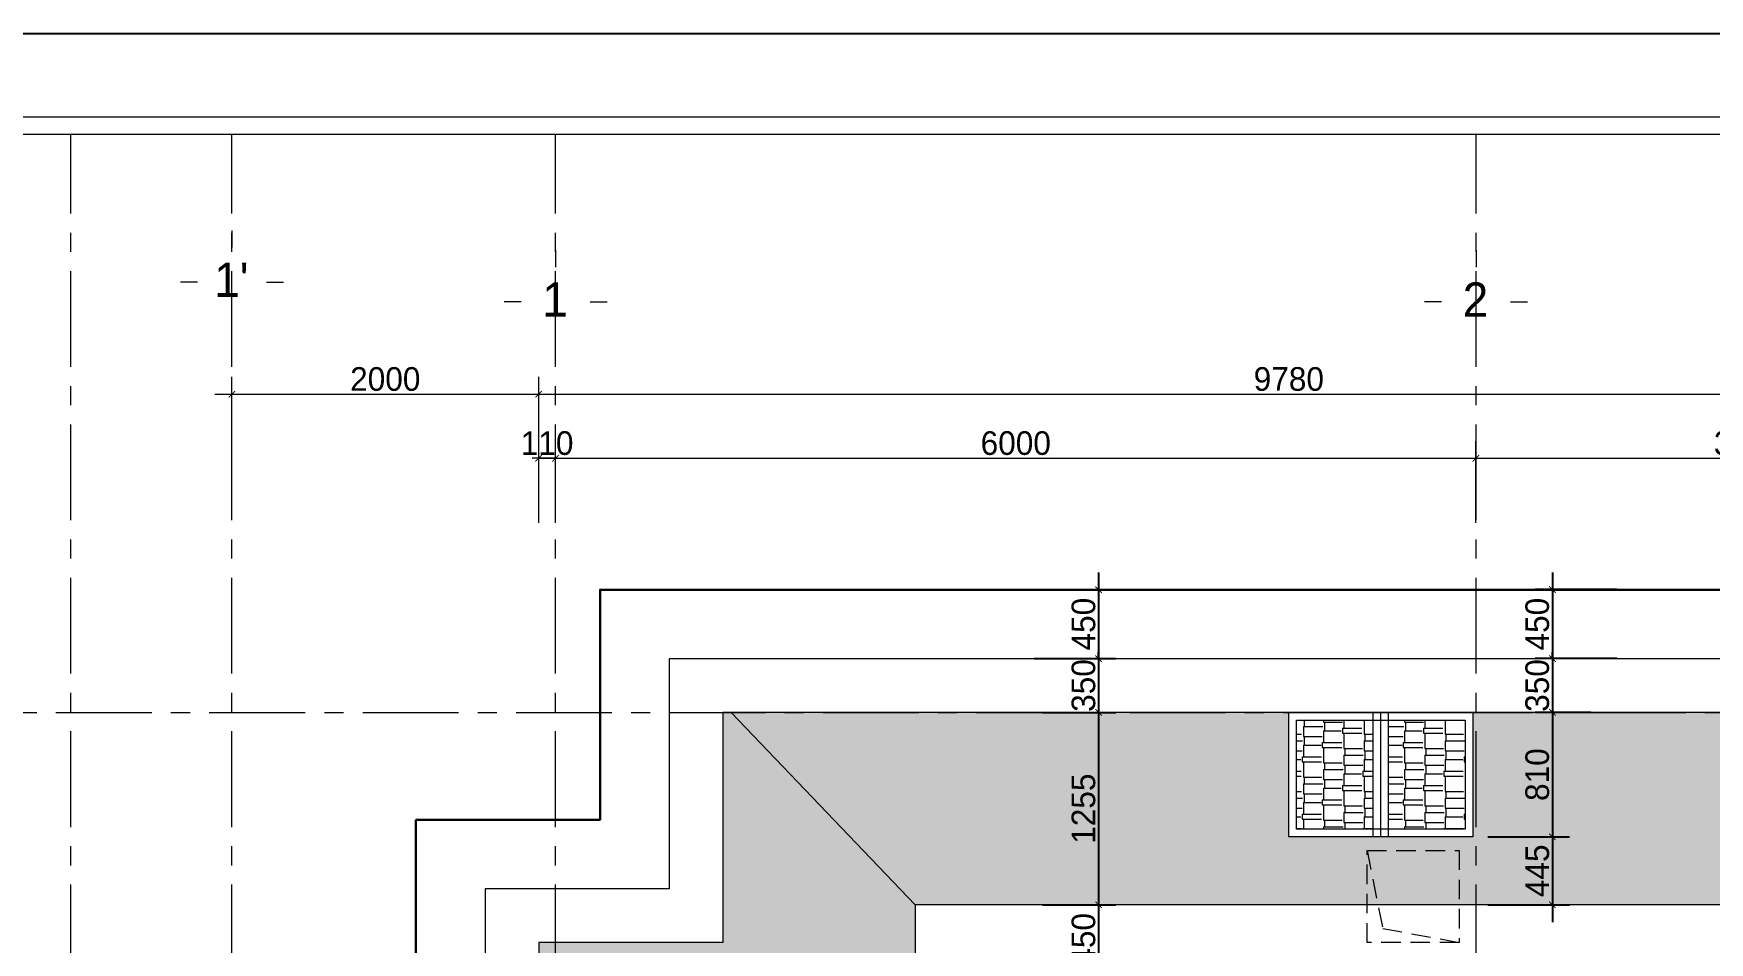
# Model space of a CAD drawing. Header units: millimetres. Extents: x 1832547 to 2001569, y -558009 to -417808.
# Drawn here: x 1951051 to 1961976, y -490860 to -484934 of the extents above; entities that cross this region are included whole.
import ezdxf
from ezdxf.enums import TextEntityAlignment as Align

# ---------------------------------------------------------------- set-up
doc = ezdxf.new("R2010")
doc.units = ezdxf.units.MM
doc.header["$MEASUREMENT"] = 0
doc.linetypes.add('CENTER', pattern=[2, 1.25, -0.25, 0.25, -0.25])
doc.linetypes.add('HIDDEN', pattern=[9.525, 6.35, -3.175])
doc.layers.get('0').update_dxf_attribs({"linetype": 'CONTINUOUS'})
doc.layers.get('DEFPOINTS').update_dxf_attribs({"linetype": 'CONTINUOUS'})
for name, color, linetype, lineweight in [('AUDIT_I_160126172308-0', 7, 'CONTINUOUS', 5), ('CA. TUONG', 30, 'CONTINUOUS', 30), ('CA.dim 08', 8, 'CONTINUOUS', 13), ('CA.khuat 75', 75, 'HIDDEN', 9), ('CA.thay 145', 145, 'CONTINUOUS', 18), ('CA.tim 67', 67, 'CENTER', 9), ('CA.vat lieu 08', 8, 'CONTINUOUS', 5), ('CA.vat lieu 179', 179, 'CONTINUOUS', 5)]:
    doc.layers.add(name, color=color, linetype=linetype, lineweight=lineweight)
doc.styles.add('CA.JSC1', font='Vhavan.ttf', dxfattribs={"width": 0.8})
doc.styles.get("Standard").update_dxf_attribs({"font": 'roman.shx'})
doc.dimstyles.new('CA 70', dxfattribs={"dimscale": 0.7, "dimtxt": 220, "dimasz": 60, "dimexe": 160, "dimexo": 0, "dimgap": 30, "dimtad": 1, "dimdec": 0, "dimrnd": 5, "dimzin": 0, "dimdsep": 46, "dimtxsty": 'Standard', "dimblk": 'ARCHTICK', "dimcen": 0.09, "dimdle": 160, "dimclrd": 256, "dimclre": 256, "dimclrt": 255, "dimadec": 0, "dimazin": 0, "dimtfac": 1, "dimtdec": 0, "dimtix": 1, "dimtmove": 2, "dimatfit": 3, "dimldrblk": 'DOT', "dimfxl": 600, "dimfxlon": 1, "dimtolj": 1, "dimtzin": 0, "dimarcsym": 0})
pattern_1 = [(0, (1387.75, 318.98), (280.5, 132), [66, -55, 77, -33, 99, -44]), (0, (1453.75, 324.48), (280.5, 132), [55, -209, 44, -66]), (0, (1585.75, 310.73), (280.5, 132), [33, -341]), (90, (1387.75, 318.98), (-93.5, 132), [126.5, -401.5]), (90, (1453.75, 318.98), (-93.5, 132), [123.75, -404.25]), (90, (1508.75, 318.98), (-93.5, 132), [115.5, -412.5]), (90, (1585.75, 310.73), (-93.5, 132), [126.5, -401.5]), (90, (1618.75, 310.73), (-93.5, 132), [126.5, -401.5]), (90, (1717.75, 318.98), (-93.5, 132), [121, -407])]

# ---------------------------------------------------------------- blocks, each defined once
blk = doc.blocks.new('A$C2d76a15f')
at = {"color": 4, "linetype": 'Continuous', "lineweight": 18}
blk.add_line((27498.5, 19312.8), (1212.4, 19312.8), dxfattribs=at)
blk.add_line((27405.3, 19219.6), (1305.6, 19219.6))
at = {"layer": 'DEFPOINTS', "ltscale": 600}
blk.add_line((0, 19765.3), (27951, 19765.3), dxfattribs=at)
blk = doc.blocks.new('_ArchTick')
at = {"color": 1, "linetype": 'ByBlock', "const_width": 0.15}
blk.add_lwpolyline([(-0.5, -0.5), (0.5, 0.5)], dxfattribs=at)
blk = doc.blocks.new('*D728')
at = {"layer": 'CA.dim 08', "lineweight": -2, "transparency": 16777216}
for p, q in [((1954454, -463883), (1954454, -463351)), ((1960454, -463883), (1960454, -463351)), ((1954342, -463463), (1960566, -463463))]:
    blk.add_line(p, q, dxfattribs=at)
at = {"layer": 'DEFPOINTS', "color": 0, "transparency": 16777216}
for p in [(1960454, -463463), (1954454, -464096), (1960454, -464096)]:
    blk.add_point(p, dxfattribs=at)
at = {"layer": 'CA.dim 08', "lineweight": -2, "transparency": 16777216, "xscale": 42, "yscale": 42, "zscale": 42, "rotation": 180}
blk.add_blockref('_ArchTick', (1954454, -463463), dxfattribs=at)
at = {"layer": 'CA.dim 08', "lineweight": -2, "transparency": 16777216, "xscale": 42, "yscale": 42, "zscale": 42}
blk.add_blockref('_ArchTick', (1960454, -463463), dxfattribs=at)
at = {"layer": 'CA.dim 08', "color": 255, "transparency": 16777216, "insert": (1957454, -463365), "char_height": 154, "attachment_point": 5}
blk.add_mtext('\\A1;6000', dxfattribs=at)
blk = doc.blocks.new('_DOT')
at = {"color": 1, "linetype": 'ByBlock'}
blk.add_line((-0.5, 0), (-1, 0), dxfattribs=at)
at = {"color": 1, "linetype": 'ByBlock', "const_width": 0.5}
blk.add_lwpolyline([(-0.25, 0, 1), (0.25, 0, 1)], format="xyb", close=True, dxfattribs=at)
blk = doc.blocks.new('*D729')
at = {"layer": 'CA.dim 08', "lineweight": -2, "transparency": 16777216}
for p, q in [((1960454, -463883), (1960454, -463351)), ((1964014, -463883), (1964014, -463351)), ((1960342, -463463), (1964126, -463463))]:
    blk.add_line(p, q, dxfattribs=at)
at = {"layer": 'DEFPOINTS', "color": 0, "transparency": 16777216}
for p in [(1964014, -463463), (1960454, -464096), (1964014, -464096)]:
    blk.add_point(p, dxfattribs=at)
at = {"layer": 'CA.dim 08', "lineweight": -2, "transparency": 16777216, "xscale": 42, "yscale": 42, "zscale": 42, "rotation": 180}
blk.add_blockref('_ArchTick', (1960454, -463463), dxfattribs=at)
at = {"layer": 'CA.dim 08', "lineweight": -2, "transparency": 16777216, "xscale": 42, "yscale": 42, "zscale": 42}
blk.add_blockref('_ArchTick', (1964014, -463463), dxfattribs=at)
at = {"layer": 'CA.dim 08', "color": 255, "transparency": 16777216, "insert": (1962234, -463365), "char_height": 154, "attachment_point": 5}
blk.add_mtext('\\A1;3560', dxfattribs=at)
blk = doc.blocks.new('*D731')
at = {"layer": 'CA.dim 08', "lineweight": -2, "transparency": 16777216}
for p, q in [((1954344, -463465), (1954344, -462933)), ((1964124, -463465), (1964124, -462933)), ((1954232, -463045), (1964236, -463045))]:
    blk.add_line(p, q, dxfattribs=at)
at = {"layer": 'DEFPOINTS', "color": 0, "transparency": 16777216}
for p in [(1964124, -463045), (1954344, -464096), (1964124, -464096)]:
    blk.add_point(p, dxfattribs=at)
at = {"layer": 'CA.dim 08', "lineweight": -2, "transparency": 16777216, "xscale": 42, "yscale": 42, "zscale": 42, "rotation": 180}
blk.add_blockref('_ArchTick', (1954344, -463045), dxfattribs=at)
at = {"layer": 'CA.dim 08', "lineweight": -2, "transparency": 16777216, "xscale": 42, "yscale": 42, "zscale": 42}
blk.add_blockref('_ArchTick', (1964124, -463045), dxfattribs=at)
at = {"layer": 'CA.dim 08', "color": 255, "transparency": 16777216, "insert": (1959234, -462947), "char_height": 154, "attachment_point": 5}
blk.add_mtext('\\A1;9780', dxfattribs=at)
blk = doc.blocks.new('*D732')
at = {"layer": 'CA.dim 08', "lineweight": -2, "transparency": 16777216}
for p, q in [((1954344, -463883), (1954344, -463351)), ((1954454, -463883), (1954454, -463351)), ((1954344, -463463), (1954302, -463463)), ((1954454, -463463), (1954344, -463463)), ((1954454, -463463), (1954496, -463463))]:
    blk.add_line(p, q, dxfattribs=at)
at = {"layer": 'DEFPOINTS', "color": 0, "transparency": 16777216}
for p in [(1954344, -463463), (1954344, -464096), (1954454, -464096)]:
    blk.add_point(p, dxfattribs=at)
at = {"layer": 'CA.dim 08', "lineweight": -2, "transparency": 16777216, "xscale": 42, "yscale": 42, "zscale": 42}
blk.add_blockref('_ArchTick', (1954344, -463463), dxfattribs=at)
at = {"layer": 'CA.dim 08', "lineweight": -2, "transparency": 16777216, "xscale": 42, "yscale": 42, "zscale": 42, "rotation": 180}
blk.add_blockref('_ArchTick', (1954454, -463463), dxfattribs=at)
at = {"layer": 'CA.dim 08', "color": 255, "transparency": 16777216, "insert": (1954399, -463365), "char_height": 154, "attachment_point": 5}
blk.add_mtext('\\A1;110', dxfattribs=at)
blk = doc.blocks.new('FDBNDFJKBNFJKDNBFD')
at = {"layer": 'CA.vat lieu 08'}
for p, q in [((664804, -453296), (664804, -453401)), ((664594, -453612), (664490, -453612)), ((665015, -453612), (665119, -453612)), ((664804, -453926), (664804, -453821))]:
    blk.add_line(p, q, dxfattribs=at)
blk = doc.blocks.new('*D733')
at = {"layer": 'CA.dim 08', "lineweight": -2, "transparency": 16777216}
for p, q in [((1952344, -463465), (1952344, -462933)), ((1954344, -463465), (1954344, -462933)), ((1952232, -463045), (1954456, -463045))]:
    blk.add_line(p, q, dxfattribs=at)
at = {"layer": 'DEFPOINTS', "color": 0, "transparency": 16777216}
for p in [(1954344, -463045), (1952344, -463485), (1954344, -463674)]:
    blk.add_point(p, dxfattribs=at)
at = {"layer": 'CA.dim 08', "lineweight": -2, "transparency": 16777216, "xscale": 42, "yscale": 42, "zscale": 42, "rotation": 180}
blk.add_blockref('_ArchTick', (1952344, -463045), dxfattribs=at)
at = {"layer": 'CA.dim 08', "lineweight": -2, "transparency": 16777216, "xscale": 42, "yscale": 42, "zscale": 42}
blk.add_blockref('_ArchTick', (1954344, -463045), dxfattribs=at)
at = {"layer": 'CA.dim 08', "color": 255, "transparency": 16777216, "insert": (1953344, -462947), "char_height": 154, "attachment_point": 5}
blk.add_mtext('\\A1;2000', dxfattribs=at)
blk = doc.blocks.new('*D377')
at = {"layer": 'CA.dim 08', "lineweight": -2, "transparency": 16777216}
for p, q in [((1957994, -488448), (1957994, -489122)), ((1957574, -488560), (1958106, -488560)), ((1957574, -489010), (1958106, -489010))]:
    blk.add_line(p, q, dxfattribs=at)
at = {"layer": 'DEFPOINTS', "color": 0, "transparency": 16777216}
for p in [(1957301, -488560), (1957301, -489010), (1957994, -489010)]:
    blk.add_point(p, dxfattribs=at)
at = {"layer": 'CA.dim 08', "lineweight": -2, "transparency": 16777216, "xscale": 42, "yscale": 42, "zscale": 42}
for p, rotation in [((1957994, -488560), 90), ((1957994, -489010), 270)]:
    blk.add_blockref('_ArchTick', p, dxfattribs=dict(at, rotation=rotation))
at = {"layer": 'CA.dim 08', "color": 255, "transparency": 16777216, "insert": (1957896, -488785), "char_height": 154, "attachment_point": 5, "rotation": 90}
blk.add_mtext('\\A1;450', dxfattribs=at)
blk = doc.blocks.new('*D378')
at = {"layer": 'CA.dim 08', "lineweight": -2, "transparency": 16777216}
for p, q in [((1957994, -489010), (1957994, -488968)), ((1957574, -489010), (1958106, -489010)), ((1957994, -489010), (1957994, -489360)), ((1957743, -489360), (1958106, -489360)), ((1957994, -489360), (1957994, -489402))]:
    blk.add_line(p, q, dxfattribs=at)
at = {"layer": 'DEFPOINTS', "color": 0, "transparency": 16777216}
for p in [(1957301, -489010), (1957743, -489360), (1957994, -489360)]:
    blk.add_point(p, dxfattribs=at)
at = {"layer": 'CA.dim 08', "lineweight": -2, "transparency": 16777216, "xscale": 42, "yscale": 42, "zscale": 42}
for p, rotation in [((1957994, -489010), 270), ((1957994, -489360), 90)]:
    blk.add_blockref('_ArchTick', p, dxfattribs=dict(at, rotation=rotation))
at = {"layer": 'CA.dim 08', "color": 255, "transparency": 16777216, "insert": (1957896, -489185), "char_height": 154, "attachment_point": 5, "rotation": 90}
blk.add_mtext('\\A1;350', dxfattribs=at)
blk = doc.blocks.new('*D391')
at = {"layer": 'CA.dim 08', "lineweight": -2, "transparency": 16777216}
for p, q in [((1950320, -488448), (1950320, -489472)), ((1950740, -488560), (1950208, -488560)), ((1950740, -489360), (1950208, -489360))]:
    blk.add_line(p, q, dxfattribs=at)
at = {"layer": 'DEFPOINTS', "color": 0, "transparency": 16777216}
for p in [(1954890, -488560), (1950320, -489360), (1954890, -489360)]:
    blk.add_point(p, dxfattribs=at)
at = {"layer": 'CA.dim 08', "lineweight": -2, "transparency": 16777216, "xscale": 42, "yscale": 42, "zscale": 42}
for p, rotation in [((1950320, -488560), 90), ((1950320, -489360), 270)]:
    blk.add_blockref('_ArchTick', p, dxfattribs=dict(at, rotation=rotation))
at = {"layer": 'CA.dim 08', "color": 255, "transparency": 16777216, "insert": (1950222, -488960), "char_height": 154, "attachment_point": 5, "rotation": 90}
blk.add_mtext('\\A1;800', dxfattribs=at)
blk = doc.blocks.new('*D392')
at = {"layer": 'CA.dim 08', "lineweight": -2, "transparency": 16777216}
for p, q in [((1950320, -489248), (1950320, -490972)), ((1950740, -489360), (1950208, -489360)), ((1950740, -490860), (1950208, -490860))]:
    blk.add_line(p, q, dxfattribs=at)
at = {"layer": 'DEFPOINTS', "color": 0, "transparency": 16777216}
for p in [(1954890, -489360), (1950320, -490860), (1954474, -490860)]:
    blk.add_point(p, dxfattribs=at)
at = {"layer": 'CA.dim 08', "lineweight": -2, "transparency": 16777216, "xscale": 42, "yscale": 42, "zscale": 42}
for p, rotation in [((1950320, -489360), 90), ((1950320, -490860), 270)]:
    blk.add_blockref('_ArchTick', p, dxfattribs=dict(at, rotation=rotation))
at = {"layer": 'CA.dim 08', "color": 255, "transparency": 16777216, "insert": (1950222, -490110), "char_height": 154, "attachment_point": 5, "rotation": 90}
blk.add_mtext('\\A1;1500', dxfattribs=at)
blk = doc.blocks.new('*D394')
at = {"layer": 'CA.dim 08', "lineweight": -2, "transparency": 16777216}
for p, q in [((1960952, -488448), (1960952, -489122)), ((1961372, -488560), (1960840, -488560)), ((1961372, -489010), (1960840, -489010))]:
    blk.add_line(p, q, dxfattribs=at)
at = {"layer": 'DEFPOINTS', "color": 0, "transparency": 16777216}
for p in [(1961645, -488560), (1960952, -489010), (1961645, -489010)]:
    blk.add_point(p, dxfattribs=at)
at = {"layer": 'CA.dim 08', "lineweight": -2, "transparency": 16777216, "xscale": 42, "yscale": 42, "zscale": 42}
for p, rotation in [((1960952, -488560), 90), ((1960952, -489010), 270)]:
    blk.add_blockref('_ArchTick', p, dxfattribs=dict(at, rotation=rotation))
at = {"layer": 'CA.dim 08', "color": 255, "transparency": 16777216, "insert": (1960854, -488785), "char_height": 154, "attachment_point": 5, "rotation": 90}
blk.add_mtext('\\A1;450', dxfattribs=at)
blk = doc.blocks.new('*D395')
at = {"layer": 'CA.dim 08', "lineweight": -2, "transparency": 16777216}
for p, q in [((1960952, -489010), (1960952, -488968)), ((1961372, -489010), (1960840, -489010)), ((1960952, -489010), (1960952, -489360)), ((1961203, -489360), (1960840, -489360)), ((1960952, -489360), (1960952, -489402))]:
    blk.add_line(p, q, dxfattribs=at)
at = {"layer": 'DEFPOINTS', "color": 0, "transparency": 16777216}
for p in [(1961645, -489010), (1960952, -489360), (1961203, -489360)]:
    blk.add_point(p, dxfattribs=at)
at = {"layer": 'CA.dim 08', "lineweight": -2, "transparency": 16777216, "xscale": 42, "yscale": 42, "zscale": 42}
for p, rotation in [((1960952, -489010), 270), ((1960952, -489360), 90)]:
    blk.add_blockref('_ArchTick', p, dxfattribs=dict(at, rotation=rotation))
at = {"layer": 'CA.dim 08', "color": 255, "transparency": 16777216, "insert": (1960854, -489185), "char_height": 154, "attachment_point": 5, "rotation": 90}
blk.add_mtext('\\A1;350', dxfattribs=at)
blk = doc.blocks.new('*D396')
at = {"layer": 'CA.dim 08', "lineweight": -2, "transparency": 16777216}
for p, q in [((1960952, -489248), (1960952, -490283)), ((1961203, -489360), (1960840, -489360)), ((1960532, -490171), (1961064, -490171))]:
    blk.add_line(p, q, dxfattribs=at)
at = {"layer": 'DEFPOINTS', "color": 0, "transparency": 16777216}
for p in [(1961203, -489360), (1960435, -490171), (1960952, -490171)]:
    blk.add_point(p, dxfattribs=at)
at = {"layer": 'CA.dim 08', "lineweight": -2, "transparency": 16777216, "xscale": 42, "yscale": 42, "zscale": 42}
for p, rotation in [((1960952, -489360), 90), ((1960952, -490171), 270)]:
    blk.add_blockref('_ArchTick', p, dxfattribs=dict(at, rotation=rotation))
at = {"layer": 'CA.dim 08', "color": 255, "transparency": 16777216, "insert": (1960854, -489766), "char_height": 154, "attachment_point": 5, "rotation": 90}
blk.add_mtext('\\A1;810', dxfattribs=at)
blk = doc.blocks.new('*D393')
at = {"layer": 'CA.dim 08', "lineweight": -2, "transparency": 16777216}
for p, q in [((1960952, -490059), (1960952, -490727)), ((1960532, -490171), (1961064, -490171)), ((1960532, -490615), (1961064, -490615))]:
    blk.add_line(p, q, dxfattribs=at)
at = {"layer": 'DEFPOINTS', "color": 0, "transparency": 16777216}
for p in [(1960435, -490171), (1960435, -490615), (1960952, -490615)]:
    blk.add_point(p, dxfattribs=at)
at = {"layer": 'CA.dim 08', "lineweight": -2, "transparency": 16777216, "xscale": 42, "yscale": 42, "zscale": 42}
for p, rotation in [((1960952, -490171), 90), ((1960952, -490615), 270)]:
    blk.add_blockref('_ArchTick', p, dxfattribs=dict(at, rotation=rotation))
at = {"layer": 'CA.dim 08', "color": 255, "transparency": 16777216, "insert": (1960854, -490393), "char_height": 154, "attachment_point": 5, "rotation": 90}
blk.add_mtext('\\A1;445', dxfattribs=at)
blk = doc.blocks.new('*D397')
at = {"layer": 'CA.dim 08', "lineweight": -2, "transparency": 16777216}
for p, q in [((1957994, -489248), (1957994, -490727)), ((1957628, -489360), (1958106, -489360)), ((1957628, -490615), (1958106, -490615))]:
    blk.add_line(p, q, dxfattribs=at)
at = {"layer": 'DEFPOINTS', "color": 0, "transparency": 16777216}
for p in [(1957628, -489360), (1957628, -490615), (1957994, -490615)]:
    blk.add_point(p, dxfattribs=at)
at = {"layer": 'CA.dim 08', "lineweight": -2, "transparency": 16777216, "xscale": 42, "yscale": 42, "zscale": 42}
for p, rotation in [((1957994, -489360), 90), ((1957994, -490615), 270)]:
    blk.add_blockref('_ArchTick', p, dxfattribs=dict(at, rotation=rotation))
at = {"layer": 'CA.dim 08', "color": 255, "transparency": 16777216, "insert": (1957896, -489988), "char_height": 154, "attachment_point": 5, "rotation": 90}
blk.add_mtext('\\A1;1255', dxfattribs=at)
blk = doc.blocks.new('*D398')
at = {"layer": 'CA.dim 08', "lineweight": -2, "transparency": 16777216}
for p, q in [((1957994, -490503), (1957994, -491177)), ((1957628, -490615), (1958106, -490615)), ((1957593, -491065), (1958106, -491065))]:
    blk.add_line(p, q, dxfattribs=at)
at = {"layer": 'DEFPOINTS', "color": 0, "transparency": 16777216}
for p in [(1957628, -490615), (1957593, -491065), (1957994, -491065)]:
    blk.add_point(p, dxfattribs=at)
at = {"layer": 'CA.dim 08', "lineweight": -2, "transparency": 16777216, "xscale": 42, "yscale": 42, "zscale": 42}
for p, rotation in [((1957994, -490615), 90), ((1957994, -491065), 270)]:
    blk.add_blockref('_ArchTick', p, dxfattribs=dict(at, rotation=rotation))
at = {"layer": 'CA.dim 08', "color": 255, "transparency": 16777216, "insert": (1957896, -490840), "char_height": 154, "attachment_point": 5, "rotation": 90}
blk.add_mtext('\\A1;450', dxfattribs=at)
blk = doc.blocks.new('t5hy6')
at = {"layer": 'CA.vat lieu 179'}
h = blk.add_hatch(dxfattribs=at)
h.set_pattern_fill('AR-RSHKE', color=256, scale=11)
h.set_pattern_definition(pattern_1)
h.paths.add_polyline_path([(1959233.9, -465119.8), (1955599.2, -465119.8), (1956799.2, -466374.8), (1962869.3, -466374.8), (1964124.3, -465119.8), (1964124.3, -465119.8), (1960434.5, -465119.8), (1960434.5, -465930), (1959233.9, -465930)], flags=17)
h.paths.add_polyline_path([(1956799.2, -466374.8), (1955599.2, -465119.8), (1955544.2, -465119.8), (1955544.2, -466619.8), (1956799.2, -467874.8)], flags=17)
h.paths.add_polyline_path([(1955544.2, -466619.8), (1954344.2, -466619.8), (1954344.2, -466729.8), (1955599.2, -467874.8), (1956799.2, -467874.8)], flags=16)
h.paths.add_polyline_path([(1955599.2, -467874.8), (1954344.2, -466729.8), (1954344.2, -468569.5), (1955154.5, -468569.5), (1955154.5, -469770.1), (1954344.2, -469770.1), (1954344.2, -470809.8), (1955599.2, -472064.8)], flags=17)
h.paths.add_polyline_path([(1954344.2, -470809.8), (1952234.2, -470809.8), (1953489.2, -472064.8), (1955599.2, -472064.8)])
h.paths.add_polyline_path([(1953489.2, -472064.8), (1952234.2, -470809.8), (1952234.2, -470809.8), (1952234.2, -472639.5), (1953044.5, -472639.5), (1953044.5, -473840.1), (1952234.2, -473840.1), (1952234.2, -475669.8), (1953489.2, -474414.8)])
h.paths.add_polyline_path([(1955599.2, -474414.8), (1953489.2, -474414.8), (1952234.2, -475669.8), (1954344.2, -475669.8)])
h.paths.add_polyline_path([(1955599.2, -474414.8), (1954344.2, -475669.8), (1954344.2, -478819.8), (1954454.2, -478819.8), (1955599.2, -477564.8)])
h.paths.add_polyline_path([(1959309.3, -477564.8), (1955599.2, -477564.8), (1954454.2, -478819.8), (1956853.9, -478819.8), (1956853.9, -478009.5), (1958054.5, -478009.5), (1958054.5, -478819.8), (1960564.3, -478819.8)])
h.paths.add_polyline_path([(1960564.3, -474979.8), (1959309.3, -473724.8), (1959309.3, -477564.8), (1960564.3, -478819.8)])
h.paths.add_polyline_path([(1962869.3, -473724.8), (1959309.3, -473724.8), (1960564.3, -474979.8), (1964124.3, -474979.8)])
h.paths.add_polyline_path([(1964124.3, -471729.8), (1962869.3, -470492.6), (1962869.3, -473724.8), (1964124.3, -474979.8)])
h.paths.add_polyline_path([(1963569.3, -470482.6), (1962869.3, -470492.6), (1964124.3, -471729.8), (1964824.3, -471719.8)], flags=17)
h.paths.add_polyline_path([(1964824.3, -466619.8), (1964124.3, -466619.8), (1964124.3, -465119.8), (1955544.2, -465119.8), (1955544.2, -466619.8), (1954344.2, -466619.8), (1954344.2, -468569.5), (1955154.5, -468569.5), (1955154.5, -469770.1), (1954344.2, -469770.1), (1954344.2, -470809.8), (1955599.2, -472064.8), (1955599.2, -467874.8), (1956799.2, -467874.8), (1956799.2, -466374.8), (1962869.3, -466374.8), (1962869.3, -467874.8), (1963569.3, -467874.8), (1963569.3, -470482.6), (1964824.3, -471719.8)])
h.paths.add_polyline_path([(1960434.5, -465930), (1959233.9, -465930), (1959233.9, -465119.8), (1960434.5, -465119.8)], flags=16)
h = blk.add_hatch(dxfattribs=at)
h.set_pattern_fill('AR-RSHKE', color=256, scale=11)
h.set_pattern_definition(pattern_1)
h.paths.add_polyline_path([(1964124.3, -465119.8), (1964124.3, -465119.8), (1960434.5, -465119.8), (1960434.5, -465930), (1959233.9, -465930), (1959233.9, -465119.8), (1955599.2, -465119.8), (1956799.2, -466374.8), (1962869.3, -466374.8)])
h.paths.add_polyline_path([(1956799.2, -466374.8), (1955599.2, -465119.8), (1955544.2, -465119.8), (1955544.2, -466619.8), (1956799.2, -467874.8)])
h.paths.add_polyline_path([(1955544.2, -466619.8), (1954344.2, -466619.8), (1954344.2, -466729.8), (1955599.2, -467874.8), (1956799.2, -467874.8)])
h.paths.add_polyline_path([(1955599.2, -467874.8), (1954344.2, -466729.8), (1954344.2, -468569.5), (1955154.5, -468569.5), (1955154.5, -469770.1), (1954344.2, -469770.1), (1954344.2, -470809.8), (1955599.2, -472064.8)])
h = blk.add_hatch(dxfattribs=at)
h.set_pattern_fill('AR-RSHKE', color=256, scale=11, angle=-90)
h.set_pattern_definition([(270, (2430436.52, 1490971.36), (132, -280.5), [66, -55, 77, -33, 99, -44]), (270, (2430442.02, 1490905.36), (132, -280.5), [55, -209, 44, -66]), (270, (2430428.27, 1490773.36), (132, -280.5), [33, -341]), (360, (2430436.52, 1490971.36), (132, 93.5), [126.5, -401.5]), (360, (2430436.52, 1490905.36), (132, 93.5), [123.75, -404.25]), (360, (2430436.52, 1490850.36), (132, 93.5), [115.5, -412.5]), (360, (2430428.27, 1490773.36), (132, 93.5), [126.5, -401.5]), (360, (2430428.27, 1490740.36), (132, 93.5), [126.5, -401.5]), (360, (2430436.52, 1490641.36), (132, 93.5), [121, -407])])
h.paths.add_polyline_path([(1960384.5, -465880), (1960384.5, -465169.8), (1959884.2, -465169.8), (1959884.2, -465880)])
h.paths.add_polyline_path([(1959784.2, -465880), (1959784.2, -465169.8), (1959283.9, -465169.8), (1959283.9, -465880)])
at = {"layer": 'CA. TUONG'}
blk.add_lwpolyline([(1953544.2, -465819.8), (1953544.2, -470009.8), (1951294.2, -470009.8), (1951294.2, -476469.8), (1953544.2, -476469.8), (1953544.2, -479619.8), (1961364.3, -479619.8), (1961364.3, -475779.8), (1964924.3, -475779.8), (1964924.3, -472518.4), (1965624.3, -472508.4), (1965624.3, -465819.8), (1964924.3, -465819.8), (1964924.3, -464319.8), (1954744.2, -464319.8), (1954744.2, -465819.8)], close=True, dxfattribs=at)
at = {"layer": 'CA.dim 08'}
blk.add_lwpolyline([(1955599.2, -465119.8), (1956799.2, -466374.8)], dxfattribs=at)
at = {"layer": 'CA.khuat 75', "ltscale": 20}
blk.add_lwpolyline([(1960344.3, -466019.8), (1960344.3, -466619.8), (1959744.3, -466619.8), (1959744.3, -466019.8)], close=True, dxfattribs=at)
blk.add_lwpolyline([(1959744.3, -466019.8), (1959846, -466528), (1960344.3, -466619.8)], dxfattribs=at)
at = {"layer": 'CA.thay 145'}
blk.add_line((1959834.2, -465930), (1959834.2, -465119.8), dxfattribs=at)
for points in [[(1954344.2, -466619.8), (1954344.2, -470809.8), (1952234.2, -470809.8), (1952234.2, -475669.8), (1954344.2, -475669.8), (1954344.2, -478819.8), (1960564.3, -478819.8), (1960564.3, -474979.8), (1964124.3, -474979.8), (1964124.3, -471729.8), (1964824.3, -471719.8), (1964824.3, -466619.8), (1964124.3, -466619.8), (1964124.3, -465119.8), (1955544.2, -465119.8), (1955544.2, -466619.8)], [(1960434.5, -465119.8), (1960434.5, -465930), (1959233.9, -465930), (1959233.9, -465119.8)], [(1955599.2, -467874.8), (1955599.2, -472064.8), (1953489.2, -472064.8), (1953489.2, -474414.8), (1955599.2, -474414.8), (1955599.2, -477564.8), (1959309.3, -477564.8), (1959309.3, -473724.8), (1962869.3, -473724.8), (1962869.3, -470492.6), (1963569.3, -470482.6), (1963569.3, -467874.8), (1962869.3, -467874.8), (1962869.3, -466374.8), (1956799.2, -466374.8), (1956799.2, -467874.8)]]:
    blk.add_lwpolyline(points, close=True, dxfattribs=at)
at = {"layer": 'CA.tim 67', "ltscale": 500}
for p, q in [((1951294.2, -483867.1), (1951294.2, -461351.6)), ((1952344.2, -483867.1), (1952344.2, -461351.6)), ((1954454.2, -483867.1), (1954454.2, -461351.6)), ((1960454.3, -483867.1), (1960454.3, -461351.6)), ((1945196.8, -465119.8), (1973537.2, -465119.8))]:
    blk.add_line(p, q, dxfattribs=at)
at = {"layer": 'CA.vat lieu 08', "ltscale": 1000}
for p, q in [((1959784.2, -465930), (1959784.2, -465119.8)), ((1959884.2, -465930), (1959884.2, -465119.8))]:
    blk.add_line(p, q, dxfattribs=at)
for points in [[(1953994.2, -466269.8), (1953994.2, -470459.8), (1951744.2, -470459.8), (1951744.2, -476019.8), (1953994.2, -476019.8), (1953994.2, -479169.8), (1960914.3, -479169.8), (1960914.3, -475329.8), (1964474.3, -475329.8), (1964474.3, -472074.8), (1965174.3, -472064.8), (1965174.3, -466269.8), (1964474.3, -466269.8), (1964474.3, -464769.8), (1955194.2, -464769.8), (1955194.2, -466269.8)], [(1960384.5, -465169.8), (1960384.5, -465880), (1959283.9, -465880), (1959283.9, -465169.8)]]:
    blk.add_lwpolyline(points, close=True, dxfattribs=at)
at = {"layer": 'CA.dim 08', "xscale": -1.066666666666667, "yscale": 1.066666666666667, "zscale": 1.066666666666667}
for p in [(2661469, 21538.4), (2663579, 21410.4), (2669579.1, 21410.4)]:
    blk.add_blockref('FDBNDFJKBNFJKDNBFD', p, dxfattribs=at)
at = {"layer": 'AUDIT_I_160126172308-0', "style": 'CA.JSC1'}
for s, p in [("1'", (1952340.7, -462298.8)), ('1', (1954450.7, -462426.8)), ('2', (1960450.8, -462426.8))]:
    blk.add_text(s, height=224, dxfattribs=at).set_placement(p, align=Align.MIDDLE)
at = {"layer": 'CA.dim 08'}
for base, p1, p2, picture, middle in [((1954344.2, -463045.3), (1952344.2, -463485.2), (1954344.2, -463673.9), '*D733', (1953344.2, -462947.3)), ((1964124.3, -463045.3), (1954344.2, -464095.9), (1964124.3, -464095.9), '*D731', (1959234.2, -462947.3)), ((1954344.2, -463463.4), (1954454.2, -464095.9), (1954344.2, -464095.9), '*D732', (1954399.2, -463365.4)), ((1960454.3, -463463.4), (1954454.2, -464095.9), (1960454.3, -464095.9), '*D728', (1957454.2, -463365.4)), ((1964014.3, -463463.4), (1960454.3, -464095.9), (1964014.3, -464095.9), '*D729', (1962234.3, -463365.4))]:
    dim = blk.add_linear_dim(base=base, p1=p1, p2=p2, dimstyle='CA 70', dxfattribs=at)
    dim.commit()
    dim.dimension.update_dxf_attribs({"geometry": picture, "text_midpoint": middle})

msp = doc.modelspace()

# ---------------------------------------------------------------- block references
at = {"layer": 'CA.dim 08'}
msp.add_blockref('t5hy6', (0, -24240.6), dxfattribs=at)
at = {"layer": 'CA.thay 145', "xscale": 1.205715468216754, "yscale": 1.205715468216754, "zscale": 1.205715468216754}
msp.add_blockref('A$C2d76a15f', (1943784.1, -508765.7), dxfattribs=at)

# ---------------------------------------------------------------- dimensions: what is measured, and where the dimension line sits
at = {"layer": 'CA.dim 08'}
for base, p1, p2, angle, picture, middle in [((1950319.8, -489360.4), (1954889.7, -488560.4), (1954889.7, -489360.4), 90, '*D391', (1950221.8, -488960.4)), ((1957994.1, -489010.4), (1957301.2, -488560.4), (1957301.2, -489010.4), 90, '*D377', (1957896.1, -488785.4)), ((1960952.1, -489010.4), (1961645, -488560.4), (1961645, -489010.4), 90, '*D394', (1960854.1, -488785.4)), ((1957994.1, -489360.4), (1957301.2, -489010.4), (1957743.2, -489360.4), 90, '*D378', (1957896.1, -489185.4)), ((1960952.1, -489360.4), (1961645, -489010.4), (1961203, -489360.4), 90, '*D395', (1960854.1, -489185.4)), ((1950319.8, -490860.4), (1954889.7, -489360.4), (1954474.3, -490860.4), 90, '*D392', (1950221.8, -490110.4)), ((1960952.1, -490170.7), (1961203, -489360.4), (1960434.5, -490170.7), 90, '*D396', (1960854.1, -489765.5)), ((1960952.1, -490615.4), (1960434.5, -490170.7), (1960434.5, -490615.4), 90, '*D393', (1960854.1, -490393)), ((1957994.1, -491065.4), (1957628.2, -490615.4), (1957593.1, -491065.4), 89.99997, '*D398', (1957896.1, -490840.4))]:
    dim = msp.add_linear_dim(base=base, p1=p1, p2=p2, angle=angle, dimstyle='CA 70', dxfattribs=at)
    dim.commit()
    dim.dimension.update_dxf_attribs({"geometry": picture, "text_midpoint": middle})
dim = msp.add_aligned_dim(p1=(1957628.2, -489360.4), p2=(1957628.2, -490615.4), distance=365.9, dimstyle='CA 70', dxfattribs=at)
dim.commit()
dim.dimension.update_dxf_attribs({"geometry": '*D397', "text_midpoint": (1957896.1, -489987.9)})

doc.saveas('drawing.dxf')
